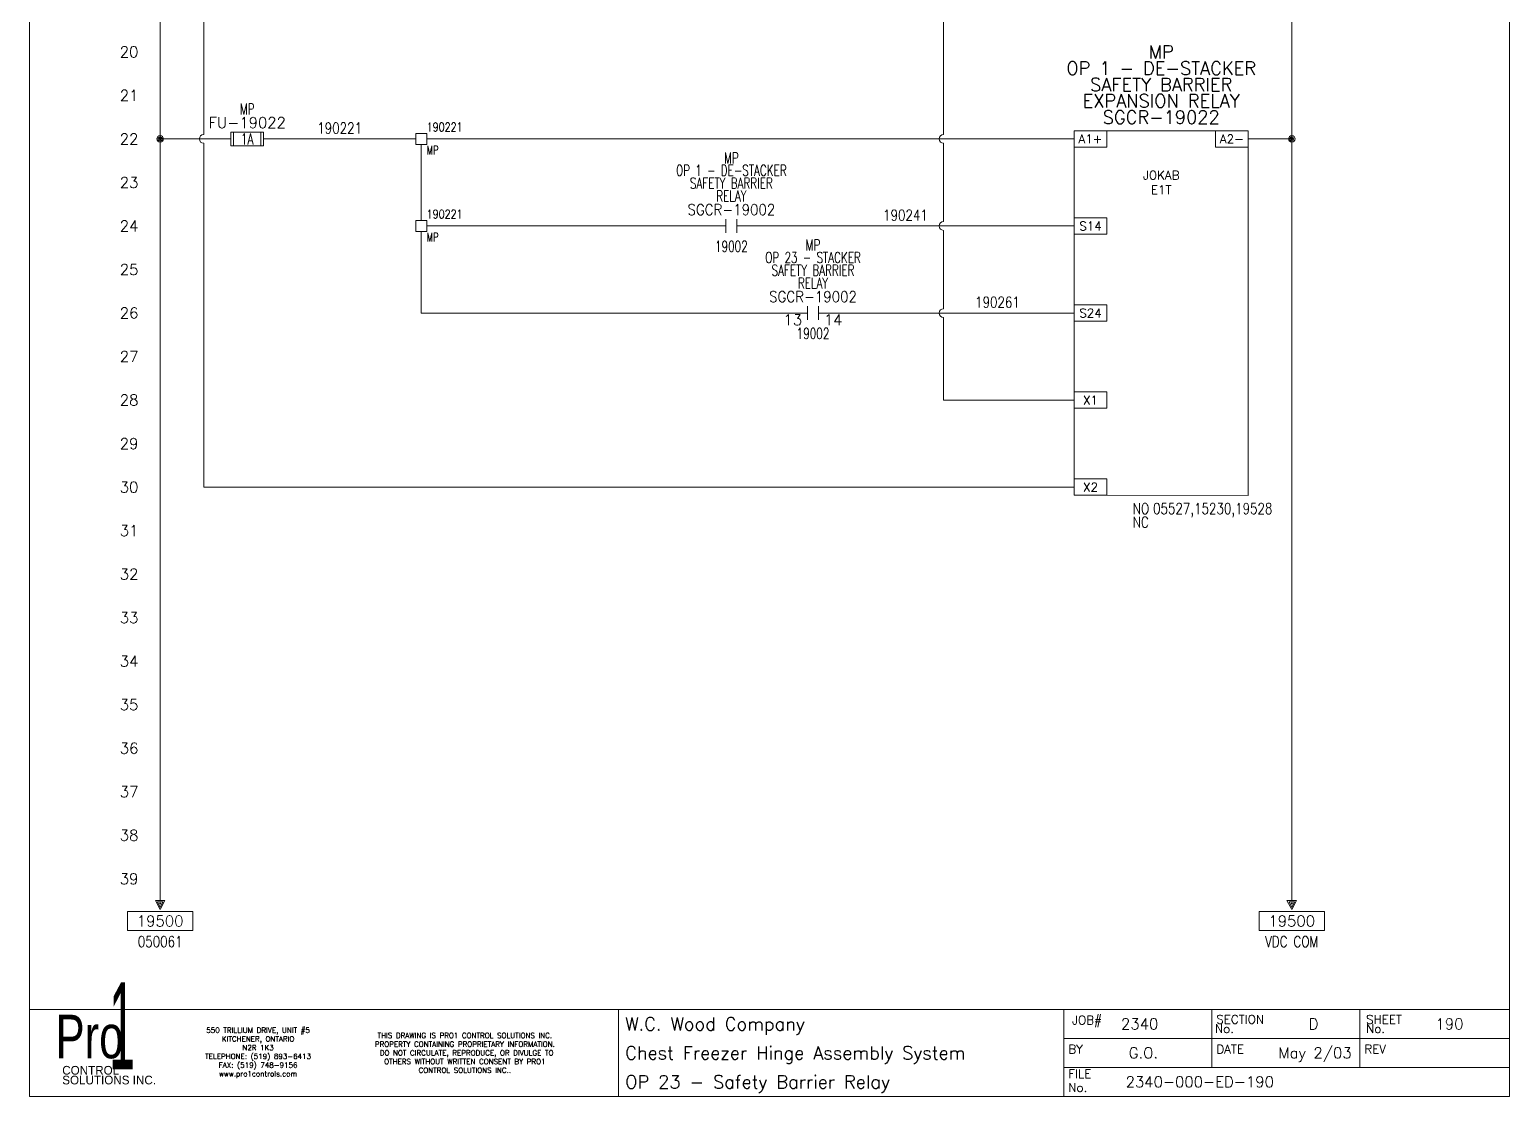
# Model space of a CAD drawing. Header units: inches. Extents: x 0 to 17, y 0 to 23.
# Drawn here: x 0 to 17, y 0 to 12.26 of the extents above; entities that cross this region are included whole.
import ezdxf
from ezdxf.enums import TextEntityAlignment as Align

# ---------------------------------------------------------------- set-up
doc = ezdxf.new("R2010")
doc.units = ezdxf.units.IN
doc.header["$MEASUREMENT"] = 0
doc.layers.get('0').update_dxf_attribs({"lineweight": 5})
for name, color, linetype, lineweight in [('BOARDER', 5, 'Continuous', 5), ('DESC', 1, 'Continuous', 5), ('DESCCHILD', 1, 'Continuous', 5), ('LOC', 252, 'Continuous', 5), ('MISC', 2, 'Continuous', 5), ('SYMS', 7, 'Continuous', 5), ('TAGS', 2, 'Continuous', 5), ('TERMS', 2, 'Continuous', 5), ('Title_Block_Info', 2, 'Continuous', 5), ('WIRENO', 1, 'Continuous', 5), ('WIRES', 7, 'Continuous', 5), ('XREF', 1, 'Continuous', 5), ('XREFCHILD', 1, 'Continuous', 5)]:
    doc.layers.add(name, color=color, linetype=linetype, lineweight=lineweight)
doc.styles.add('SIVAN', font='sivan.TTF', dxfattribs={"height": 1})
doc.styles.add('STACCO', font='STAC222N.TTF', dxfattribs={"height": 1})
doc.styles.get("Standard").update_dxf_attribs({"font": 'romans.shx'})
doc.styles.add('WD', font='romans.shx')

# ---------------------------------------------------------------- blocks, each defined once
blk = doc.blocks.new('TB_P')
at = {"color": 5}
blk.add_line((6.764, 0), (6.764, 1), dxfattribs=at)
at = {"color": 5, "linetype": 'Continuous'}
blk.add_line((15.283, 1), (15.283, 0.667), dxfattribs=at)
blk.add_lwpolyline([(0, 0), (17, 0), (17, 23), (0, 23)], close=True, dxfattribs=at)
at = {"layer": 'BOARDER', "linetype": 'Continuous'}
for p, q in [((0, 1), (17, 1)), ((0, 1), (0, 0)), ((11.882, 1), (11.882, 0.667)), ((11.882, 1), (11.882, 0)), ((11.882, 1), (11.882, 0)), ((11.882, 1), (11.882, 0)), ((13.583, 1), (13.583, 0.667)), ((11.882, 0.667), (17, 0.667)), ((13.583, 0.667), (13.583, 0.333)), ((15.283, 0.667), (15.283, 0.333)), ((11.882, 0.333), (17, 0.333))]:
    blk.add_line(p, q, dxfattribs=at)
at = {"color": 5, "char_height": 0.06, "attachment_point": 5, "style": 'WD'}
for s, insert, width in [('550 TRILLIUM DRIVE, UNIT #5\\PKITCHENER, ONTARIO\\PN2R 1K3\\PTELEPHONE: (519) 893-6413\\PFAX: (519) 748-9156\\Pwww.pro1controls.com', (2.625, 0.5), 1.804), ('THIS DRAWING IS PRO1 CONTROL SOLUTIONS INC. PROPERTY CONTAINING PROPRIETARY INFORMATION.  DO NOT CIRCULATE, REPRODUCE, OR DIVULGE TO OTHERS WITHOUT WRITTEN CONSENT BY PRO1 CONTROL SOLUTIONS INC..', (5, 0.5), 2.264)]:
    blk.add_mtext(s, dxfattribs=dict(at, insert=insert, width=width))
at = {"color": 2, "linetype": 'Continuous', "style": 'WD', "flags": 1}
for tag, p in [('REV1_NO', (1.734, 3.29)), ('REV1_BY', (7.303, 3.29)), ('REV1_DATE', (9.562, 3.29)), ('REV2_NO', (1.734, 3.04)), ('REV2_BY', (7.303, 3.04)), ('REV2_DATE', (9.562, 3.04)), ('REV3_NO', (1.734, 2.79)), ('REV3_BY', (7.303, 2.79)), ('REV3_DATE', (9.562, 2.79)), ('REV4_NO', (1.734, 2.54)), ('REV4_BY', (7.303, 2.54)), ('REV4_DATE', (9.562, 2.54)), ('REV5_NO', (1.734, 2.29)), ('REV5_BY', (7.303, 2.29)), ('REV5_DATE', (9.562, 2.29)), ('REV6_NO', (1.734, 2.04)), ('REV6_BY', (7.303, 2.04)), ('REV6_DATE', (9.562, 2.04)), ('REV7_NO', (1.734, 1.79)), ('REV7_BY', (7.303, 1.79)), ('REV7_DATE', (9.562, 1.79)), ('REV8_NO', (1.734, 1.54)), ('REV8_BY', (7.303, 1.54)), ('REV8_DATE', (9.562, 1.54)), ('REV9_NO', (1.734, 1.29)), ('REV9_BY', (7.303, 1.29)), ('REV9_DATE', (9.562, 1.29))]:
    blk.add_attdef(tag, text='', height=0.15, dxfattribs=at).set_placement(p, align=Align.MIDDLE_CENTER)
for tag, p in [('REV1_CHANGE', (2.292, 3.29)), ('REV2_CHANGE', (2.292, 3.04)), ('REV3_CHANGE', (2.292, 2.79)), ('REV4_CHANGE', (2.292, 2.54)), ('REV5_CHANGE', (2.292, 2.29)), ('REV6_CHANGE', (2.292, 2.04)), ('REV7_CHANGE', (2.292, 1.79)), ('REV8_CHANGE', (2.292, 1.54)), ('REV9_CHANGE', (2.292, 1.29))]:
    blk.add_attdef(tag, text='', height=0.15, dxfattribs=at).set_placement(p, align=Align.MIDDLE_LEFT)
at = {"layer": 'BOARDER', "lineweight": 0}
for s, height, style, width, p in [('1', 1, 'SIVAN', 0.4, (1.062, 0.812)), ('Pro', 0.5, 'STACCO', 0.75, (0.688, 0.688))]:
    blk.add_text(s, height=height, dxfattribs=dict(at, style=style, width=width)).set_placement(p, align=Align.MIDDLE_CENTER)
at = {"layer": 'BOARDER', "linetype": 'Continuous', "style": 'WD'}
for s, p in [('JOB#', (11.976, 0.827)), ('SECTION', (13.633, 0.835)), ('SHEET', (15.354, 0.834)), ('No.', (13.617, 0.729)), ('No.', (15.354, 0.729)), ('BY', (11.933, 0.493)), ('DATE', (13.634, 0.493)), ('REV', (15.334, 0.493)), ('FILE', (11.932, 0.21)), ('No.', (11.932, 0.052))]:
    blk.add_text(s, height=0.1, dxfattribs=at).set_placement(p)
at = {"layer": 'BOARDER', "lineweight": 0, "style": 'STACCO'}
for s, p in [('CONTROL', (0.375, 0.3)), ('SOLUTIONS INC.', (0.375, 0.188))]:
    blk.add_text(s, height=0.1, dxfattribs=at).set_placement(p, align=Align.MIDDLE_LEFT)
at = {"layer": 'Title_Block_Info', "ltscale": 0.1}
for tag, p in [('CUSTOMER', (6.842, 0.833)), ('JOB DESCRIPTION LINE', (6.842, 0.5)), ('DRAWING DESCRIPTION', (6.842, 0.167))]:
    blk.add_attdef(tag, text='', height=0.15, dxfattribs=at).set_placement(p, align=Align.MIDDLE_LEFT)
at = {"layer": 'Title_Block_Info', "ltscale": 0.1, "style": 'WD'}
for tag, p in [('JOB #', (12.752, 0.833)), ('SEC. NO.', (14.75, 0.833)), ('SHT. NO.', (16.312, 0.833)), ('NAME', (12.795, 0.5)), ('REV', (16.194, 0.5))]:
    blk.add_attdef(tag, text='', height=0.125, dxfattribs=at).set_placement(p, align=Align.MIDDLE_CENTER)
blk.add_attdef('DATE', text='', height=0.125, dxfattribs=at).set_placement((15.188, 0.5), align=Align.MIDDLE_RIGHT)
blk.add_attdef('FILE NUMBER', text='', height=0.125, dxfattribs=at).set_placement((12.591, 0.167), align=Align.MIDDLE_LEFT)
blk = doc.blocks.new('HCR1_JOKAB_E1T')
for p, q in [((-1, 0.094), (-0.625, 0.094)), ((-1, -0.094), (-1, 0.094)), ((-0.625, 0.094), (-0.625, -0.094)), ((0.625, 0.094), (1, 0.094)), ((0.625, -0.094), (0.625, 0.094)), ((1, 0.094), (1, -0.094)), ((-0.625, -0.094), (-1, -0.094)), ((1, -0.094), (0.625, -0.094)), ((-1, -0.906), (-0.625, -0.906)), ((-1, -1.094), (-1, -0.906)), ((-0.625, -0.906), (-0.625, -1.094)), ((-0.625, -1.094), (-1, -1.094)), ((-1, -1.906), (-0.625, -1.906)), ((-1, -2.094), (-1, -1.906)), ((-0.625, -1.906), (-0.625, -2.094)), ((-0.625, -2.094), (-1, -2.094)), ((-1, -2.906), (-0.625, -2.906)), ((-1, -3.094), (-1, -2.906)), ((-0.625, -2.906), (-0.625, -3.094)), ((-0.625, -3.094), (-1, -3.094)), ((-1, -3.906), (-0.625, -3.906)), ((-1, -4.094), (-1, -3.906)), ((-0.625, -3.906), (-0.625, -4.094)), ((-0.625, -4.094), (-1, -4.094))]:
    blk.add_line(p, q)
at = {"linetype": 'Continuous'}
blk.add_lwpolyline([(-1, 0.094), (1, 0.094), (1, -4.095), (-1, -4.094)], close=True, dxfattribs=at)
at = {"linetype": 'Continuous', "char_height": 0.1, "attachment_point": 5}
for s, insert, width in [('A1+', (-0.812, 0), 0.328), ('A2-', (0.812, 0), 0.35925), ('JOKAB\\PE1T', (0, -0.5), 0.531), ('S14', (-0.812, -1), 0.265), ('S24', (-0.812, -2), 0.32), ('X1', (-0.812, -3), 0.32), ('X2', (-0.812, -4), 0.32)]:
    blk.add_mtext(s, dxfattribs=dict(at, insert=insert, width=width))
at = {"style": 'WD'}
for tag, p in [('LOC', (0, 0.925)), ('DESC1', (0, 0.738)), ('DESC2', (0, 0.55)), ('DESC3', (0, 0.363)), ('TAG1', (0, 0.175))]:
    blk.add_attdef(tag, text='', height=0.15, dxfattribs=at).set_placement(p, align=Align.CENTER)
at = {"style": 'WD', "flags": 1}
for tag, p, height in [('X4TERM01', (-1, 0), 0.005), ('X1TERM02', (1, 0), 0.005), ('FAMILY', (0.6, -0.363), 0.0125), ('MFG', (0.6, -0.441), 0.0125), ('ASSYCODE', (0.6, -0.597), 0.0125), ('X4TERM03', (-1, -1), 0.005), ('X4TERM05', (-1, -2), 0.005), ('X4TERM06', (-1, -3), 0.005), ('MAXNO', (0.044, -3.203), 0.01), ('MAXNC', (0.044, -3.227), 0.01), ('PINLIST', (0.044, -3.391), 0.01), ('X4TERM08', (-1, -4), 0.005)]:
    blk.add_attdef(tag, p, '', height=height, dxfattribs=at)
blk.add_attdef('CAT', text='', height=0.156, dxfattribs=at).set_placement((0, -1.688), align=Align.CENTER)
at = {"style": 'WD', "width": 0.8, "flags": 8}
for tag, p in [('NO', (-0.327, -4.309)), ('NC', (-0.327, -4.465))]:
    blk.add_attdef(tag, p, '', height=0.125, dxfattribs=at)
at = {"style": 'WD', "width": 0.8}
for tag, p in [('XREFNO', (-0.094, -4.309)), ('XREFNC', (-0.094, -4.465))]:
    blk.add_attdef(tag, p, '', height=0.125, dxfattribs=at)
blk = doc.blocks.new('WDDOT')
for radius in [0.0375, 0.0234, 0.0116]:
    blk.add_circle((0, 0), radius)
blk = doc.blocks.new('HFU1')
for p, q in [((-0.188, -0.078), (-0.188, 0.078)), ((-0.188, 0.078), (0.188, 0.078)), ((-0.156, 0.078), (-0.156, -0.078)), ((0.156, 0.078), (0.156, -0.078)), ((0.188, 0.078), (0.188, -0.078)), ((0.188, -0.078), (-0.188, -0.078))]:
    blk.add_line(p, q)
at = {"style": 'WD', "width": 0.7}
for tag, p in [('INST', (0, 0.451)), ('LOC', (0, 0.281))]:
    blk.add_attdef(tag, text='', height=0.125, dxfattribs=at).set_placement(p, align=Align.CENTER)
at = {"style": 'WD'}
blk.add_attdef('TAG1', text='', height=0.125, dxfattribs=at).set_placement((0, 0.125), align=Align.CENTER)
at = {"linetype": 'Continuous', "style": 'WD', "flags": 9}
for tag, p in [('ASSYCODE', (0.157, 0.251)), ('MFG', (0.156, 0.083)), ('CAT', (0.156, 0.102))]:
    blk.add_attdef(tag, text='', height=0.01, dxfattribs=at).set_placement(p, align=Align.CENTER)
at = {"style": 'WD', "width": 0.7}
blk.add_attdef('RATING1', text='', height=0.125, dxfattribs=at).set_placement((0, 0), align=Align.MIDDLE_CENTER)
at = {"style": 'WD'}
for tag, p, flags in [('X4TERM01', (-0.188, 0), 1), ('FAMILY', (0.129, 0.108), 9), ('X1TERM02', (0.188, 0), 1)]:
    blk.add_attdef(tag, p, '', height=0.01, dxfattribs=dict(at, flags=flags))
for tag, p in [('X2LINK', (0, 0.109)), ('X8LINK', (0, -0.109))]:
    blk.add_attdef(tag, p, '', height=0.01, dxfattribs=at)
at = {"linetype": 'Continuous', "style": 'WD', "flags": 8}
blk.add_attdef('TERM01', text='', height=0.125, dxfattribs=at).set_placement((-0.25, -0.031), align=Align.TOP_RIGHT)
blk.add_attdef('TERM02', text='', height=0.125, dxfattribs=at).set_placement((0.25, -0.031), align=Align.TOP_LEFT)
blk = doc.blocks.new('HCR21')
at = {"linetype": 'Continuous'}
for p, q in [((-0.062, 0.08), (-0.062, -0.08)), ((0.062, 0.08), (0.062, -0.08))]:
    blk.add_line(p, q, dxfattribs=at)
at = {"style": 'WD'}
for tag, width, p in [('DESC1', 0.7, (0, 0.576)), ('LOC', 0.7, (0, 0.719)), ('DESC2', 0.7, (0, 0.429)), ('DESC3', 0.7, (0, 0.281)), ('TAG2', 0.9, (0, 0.125)), ('XREF', 0.7, (0, -0.297)), ('INST', 0.7, (0, -0.438))]:
    blk.add_attdef(tag, text='', height=0.125, dxfattribs=dict(at, width=width)).set_placement(p, align=Align.CENTER)
for tag, p, flags in [('X4TERM01', (-0.062, 0), 1), ('X1TERM02', (0.062, 0), 1), ('FAMILY', (0.097, 0.053), 9), ('CONTACT', (0.097, 0.036), 1)]:
    blk.add_attdef(tag, p, '', height=0.01, dxfattribs=dict(at, flags=flags))
for tag, p in [('X2LINK', (0, 0.125)), ('X8LINK', (0, -0.125))]:
    blk.add_attdef(tag, p, '', height=0.01, dxfattribs=at)
at = {"linetype": 'Continuous', "style": 'WD', "flags": 8}
blk.add_attdef('TERM01', text='', height=0.125, dxfattribs=at).set_placement((-0.125, -0.016), align=Align.TOP_RIGHT)
blk.add_attdef('TERM02', text='', height=0.125, dxfattribs=at).set_placement((0.125, -0.016), align=Align.TOP_LEFT)
blk = doc.blocks.new('HT0W01')
for p, q in [((-0.062, 0.062), (0.062, 0.062)), ((-0.062, -0.062), (-0.062, 0.062)), ((0.062, 0.062), (0.062, -0.062)), ((0.062, -0.062), (-0.062, -0.062))]:
    blk.add_line(p, q)
at = {"linetype": 'Continuous', "style": 'WD'}
for tag, p, width, flags in [('WIRENO', (0.062, 0.087), 0.8, 8), ('TAGSTRIP', (0.05, -0.297), 0.9, 8), ('CAT', (0.213, -0.406), 0.8, 1)]:
    blk.add_attdef(tag, p, '', height=0.1, dxfattribs=dict(at, width=width, flags=flags))
at = {"style": 'WD', "width": 0.7}
for tag, p in [('INST', (0.062, 0.214)), ('LOC', (0.062, -0.178))]:
    blk.add_attdef(tag, p, '', height=0.1, dxfattribs=at)
at = {"style": 'WD', "flags": 1}
for tag, p, height in [('X4TERM01', (-0.062, 0), 0.01), ('X4TERMDESC01', (-0.055, -0.023), 0.025), ('X2TERMDESC01', (-0.006, 0.029), 0.025), ('X2TERM01', (0, 0.062), 0.01), ('X1TERMDESC01', (0.039, 0.007), 0.025), ('X1TERM01', (0.062, 0), 0.01), ('X8TERM01', (0, -0.062), 0.01), ('X8TERMDESC01', (0, -0.054), 0.025)]:
    blk.add_attdef(tag, p, '', height=height, dxfattribs=at)
at = {"linetype": 'Continuous', "style": 'WD', "width": 0.8, "flags": 1}
blk.add_attdef('MFG', text='', height=0.1, dxfattribs=at).set_placement((0.088, -0.406), align=Align.RIGHT)
at = {"style": 'WD', "width": 0.7, "flags": 1}
blk.add_attdef('ASSYCODE', (0.062, -0.281), '', height=0.01, dxfattribs=at)
blk = doc.blocks.new('WD_WNH')
at = {"linetype": 'Continuous', "style": 'WD', "width": 0.8}
blk.add_attdef('WIRENO', text='', height=0.125, dxfattribs=at).set_placement((0, 0.0625), align=Align.CENTER)
blk = doc.blocks.new('HA2S4')
for p, q in [((-0.055, 0), (0.055, 0)), ((0, -0.102), (-0.055, 0)), ((0.055, 0), (0, -0.102)), ((0.375, -0.125), (-0.375, -0.125)), ((-0.375, -0.125), (-0.375, -0.344)), ((-0.031, -0.016), (0, -0.078)), ((0.031, -0.016), (-0.031, -0.016)), ((-0.008, -0.031), (0, -0.047)), ((0.008, -0.031), (-0.008, -0.031)), ((0, -0.078), (0.031, -0.016)), ((0, -0.047), (0.008, -0.031)), ((0.375, -0.344), (0.375, -0.125)), ((-0.375, -0.344), (0.375, -0.344))]:
    blk.add_line(p, q)
at = {"style": 'WD', "flags": 1}
for tag, p in [('X2TERM01', (0, 0)), ('SIGCODE', (0.088, -0.059))]:
    blk.add_attdef(tag, p, '', height=0.01, dxfattribs=at)
at = {"style": 'WD'}
blk.add_attdef('XREF', text='', height=0.125, dxfattribs=at).set_placement((0, -0.297), align=Align.CENTER)
at = {"style": 'WD', "width": 0.8, "flags": 8}
for tag, p in [('WIRENO', (0, -0.409)), ('DESC1', (0, -0.597))]:
    blk.add_attdef(tag, text='', height=0.125, dxfattribs=at).set_placement(p, align=Align.TOP_CENTER)

msp = doc.modelspace()

# ---------------------------------------------------------------- linework, layer by layer
at = {"layer": 'WIRES'}
for p, q in [((1.5, 22.25), (1.5, 2.25)), ((14.5, 22.25), (14.5, 2.25)), ((2, 11.05), (2, 13.938)), ((10.5, 12.95), (10.5, 11.05)), ((1.5, 11), (2.312, 11)), ((2, 7), (2, 10.95)), ((2.688, 11), (4.438, 11)), ((4.5, 10.062), (4.5, 10.938)), ((4.562, 11), (12, 11)), ((10.5, 10.95), (10.5, 10.05)), ((14, 11), (14.5, 11)), ((4.5, 9.937), (4.5, 9)), ((8, 10), (4.562, 10)), ((12, 10), (8.125, 10)), ((10.5, 9.95), (10.5, 9.05)), ((4.5, 9), (8.938, 9)), ((9.062, 9), (12, 9)), ((10.5, 8.95), (10.5, 8)), ((10.5, 8), (12, 8)), ((12, 7), (2, 7))]:
    msp.add_line(p, q, dxfattribs=at)
for centre in [(2, 11), (10.5, 11), (10.5, 10), (10.5, 9)]:
    msp.add_arc(centre, 0.05, 90, 270, dxfattribs=at)

# ---------------------------------------------------------------- block references
ref = msp.add_blockref('TB_P', (0, 0))
ref.add_attrib('CUSTOMER', 'W.C. Wood Company', dxfattribs={"layer": 'MISC', "ltscale": 0.1, "height": 0.15}).set_placement((6.842, 0.833), align=Align.MIDDLE_LEFT)
ref.add_attrib('JOB DESCRIPTION LINE', 'Chest Freezer Hinge Assembly System', dxfattribs={"layer": 'MISC', "ltscale": 0.1, "height": 0.15}).set_placement((6.842, 0.5), align=Align.MIDDLE_LEFT)
ref.add_attrib('DRAWING DESCRIPTION', 'OP 23 - Safety Barrier Relay', dxfattribs={"layer": 'MISC', "ltscale": 0.1, "height": 0.15}).set_placement((6.842, 0.167), align=Align.MIDDLE_LEFT)
ref.add_attrib('JOB #', '2340', dxfattribs={"layer": 'MISC', "ltscale": 0.1, "height": 0.125, "style": 'WD'}).set_placement((12.752, 0.833), align=Align.MIDDLE_CENTER)
ref.add_attrib('SEC. NO.', 'D', dxfattribs={"layer": 'MISC', "ltscale": 0.1, "height": 0.125, "style": 'WD'}).set_placement((14.75, 0.833), align=Align.MIDDLE_CENTER)
ref.add_attrib('SHT. NO.', '190', dxfattribs={"layer": 'MISC', "ltscale": 0.1, "height": 0.125, "style": 'WD'}).set_placement((16.312, 0.833), align=Align.MIDDLE_CENTER)
ref.add_attrib('FILE NUMBER', '2340-000-ED-190', dxfattribs={"layer": 'MISC', "ltscale": 0.1, "height": 0.125, "style": 'WD'}).set_placement((12.591, 0.167), align=Align.MIDDLE_LEFT)
ref.add_attrib('NAME', 'G.O.', dxfattribs={"layer": 'MISC', "ltscale": 0.1, "height": 0.125, "style": 'WD'}).set_placement((12.795, 0.5), align=Align.MIDDLE_CENTER)
ref.add_attrib('DATE', 'May 2/03', dxfattribs={"layer": 'MISC', "ltscale": 0.1, "height": 0.125, "style": 'WD'}).set_placement((15.188, 0.5), align=Align.MIDDLE_RIGHT)
at = {"layer": 'SYMS'}
ref = msp.add_blockref('HCR1_JOKAB_E1T', (13, 11), dxfattribs=at)
ref.add_attrib('XREFNO', '05527,15230,19528', (12.906, 6.691), dxfattribs={"layer": 'XREF', "height": 0.125, "style": 'WD', "width": 0.8})
ref.add_attrib('NO', 'NO', (12.673, 6.691), dxfattribs={"layer": 'MISC', "height": 0.125, "style": 'WD', "width": 0.8, "flags": 8})
ref.add_attrib('NC', 'NC', (12.673, 6.535), dxfattribs={"layer": 'MISC', "height": 0.125, "style": 'WD', "width": 0.8, "flags": 8})
ref.add_attrib('DESC2', 'SAFETY BARRIER', dxfattribs={"layer": 'DESC', "height": 0.15, "style": 'WD'}).set_placement((13, 11.55), align=Align.CENTER)
ref.add_attrib('TAG1', 'SGCR-19022', dxfattribs={"layer": 'TAGS', "height": 0.15, "style": 'WD'}).set_placement((13, 11.175), align=Align.CENTER)
ref.add_attrib('DESC3', 'EXPANSION RELAY', dxfattribs={"layer": 'DESC', "height": 0.15, "style": 'WD'}).set_placement((13, 11.363), align=Align.CENTER)
ref.add_attrib('DESC1', 'OP 1 - DE-STACKER', dxfattribs={"layer": 'DESC', "height": 0.15, "style": 'WD'}).set_placement((13, 11.738), align=Align.CENTER)
ref.add_attrib('LOC', 'MP', dxfattribs={"layer": 'LOC', "height": 0.15, "style": 'WD'}).set_placement((13, 11.925), align=Align.CENTER)
ref = msp.add_blockref('HFU1', (2.5, 11), dxfattribs=at)
ref.add_attrib('TAG1', 'FU-19022', dxfattribs={"layer": 'TAGS', "height": 0.125, "style": 'WD'}).set_placement((2.5, 11.125), align=Align.CENTER)
ref.add_attrib('LOC', 'MP', dxfattribs={"layer": 'LOC', "height": 0.125, "style": 'WD', "width": 0.7}).set_placement((2.5, 11.281), align=Align.CENTER)
ref.add_attrib('RATING1', '1A', dxfattribs={"layer": 'MISC', "height": 0.125, "style": 'WD', "width": 0.7}).set_placement((2.5, 11), align=Align.MIDDLE_CENTER)
ref = msp.add_blockref('HT0W01', (4.5, 11), dxfattribs=at)
ref.add_attrib('WIRENO', '190221', (4.562, 11.087), dxfattribs={"layer": 'WIRENO', "linetype": 'Continuous', "height": 0.1, "style": 'WD', "width": 0.8, "flags": 8})
ref.add_attrib('LOC', 'MP', (4.562, 10.822), dxfattribs={"layer": 'LOC', "height": 0.1, "style": 'WD', "width": 0.7})
for p in [(1.5, 11), (14.5, 11)]:
    msp.add_blockref('WDDOT', p, dxfattribs=at)
ref = msp.add_blockref('HCR21', (8.062, 10), dxfattribs=at)
ref.add_attrib('TAG2', 'SGCR-19002', dxfattribs={"layer": 'TAGS', "height": 0.125, "style": 'WD', "width": 0.9}).set_placement((8.062, 10.125), align=Align.CENTER)
ref.add_attrib('DESC1', 'OP 1 - DE-STACKER', dxfattribs={"layer": 'DESCCHILD', "height": 0.125, "style": 'WD', "width": 0.7}).set_placement((8.062, 10.576), align=Align.CENTER)
ref.add_attrib('DESC2', 'SAFETY BARRIER', dxfattribs={"layer": 'DESCCHILD', "height": 0.125, "style": 'WD', "width": 0.7}).set_placement((8.062, 10.429), align=Align.CENTER)
ref.add_attrib('XREF', '19002', dxfattribs={"layer": 'XREFCHILD', "height": 0.125, "style": 'WD', "width": 0.7}).set_placement((8.062, 9.703), align=Align.CENTER)
ref.add_attrib('LOC', 'MP', dxfattribs={"layer": 'LOC', "height": 0.125, "style": 'WD', "width": 0.7}).set_placement((8.062, 10.719), align=Align.CENTER)
ref.add_attrib('DESC3', 'RELAY', dxfattribs={"layer": 'DESCCHILD', "height": 0.125, "style": 'WD', "width": 0.7}).set_placement((8.062, 10.281), align=Align.CENTER)
ref = msp.add_blockref('HT0W01', (4.5, 10), dxfattribs=at)
ref.add_attrib('WIRENO', '190221', (4.562, 10.087), dxfattribs={"layer": 'WIRENO', "linetype": 'Continuous', "height": 0.1, "style": 'WD', "width": 0.8, "flags": 8})
ref.add_attrib('LOC', 'MP', (4.562, 9.822), dxfattribs={"layer": 'LOC', "height": 0.1, "style": 'WD', "width": 0.7})
ref = msp.add_blockref('HCR21', (9, 9), dxfattribs=at)
ref.add_attrib('TAG2', 'SGCR-19002', dxfattribs={"layer": 'TAGS', "height": 0.125, "style": 'WD', "width": 0.9}).set_placement((9, 9.125), align=Align.CENTER)
ref.add_attrib('DESC1', 'OP 23 - STACKER', dxfattribs={"layer": 'DESCCHILD', "height": 0.125, "style": 'WD', "width": 0.7}).set_placement((9, 9.576), align=Align.CENTER)
ref.add_attrib('DESC2', 'SAFETY BARRIER', dxfattribs={"layer": 'DESCCHILD', "height": 0.125, "style": 'WD', "width": 0.7}).set_placement((9, 9.429), align=Align.CENTER)
ref.add_attrib('XREF', '19002', dxfattribs={"layer": 'XREFCHILD', "height": 0.125, "style": 'WD', "width": 0.7}).set_placement((9, 8.703), align=Align.CENTER)
ref.add_attrib('TERM01', '13', dxfattribs={"layer": 'TERMS', "linetype": 'Continuous', "height": 0.125, "style": 'WD', "flags": 8}).set_placement((8.875, 8.984), align=Align.TOP_RIGHT)
ref.add_attrib('TERM02', '14', dxfattribs={"layer": 'TERMS', "linetype": 'Continuous', "height": 0.125, "style": 'WD', "flags": 8}).set_placement((9.125, 8.984), align=Align.TOP_LEFT)
ref.add_attrib('LOC', 'MP', dxfattribs={"layer": 'LOC', "height": 0.125, "style": 'WD', "width": 0.7}).set_placement((9, 9.719), align=Align.CENTER)
ref.add_attrib('DESC3', 'RELAY', dxfattribs={"layer": 'DESCCHILD', "height": 0.125, "style": 'WD', "width": 0.7}).set_placement((9, 9.281), align=Align.CENTER)
ref = msp.add_blockref('HA2S4', (1.5, 2.25), dxfattribs=at)
ref.add_attrib('XREF', '19500', dxfattribs={"layer": 'XREF', "height": 0.125, "style": 'WD'}).set_placement((1.5, 1.953), align=Align.CENTER)
ref.add_attrib('WIRENO', '050061', dxfattribs={"layer": 'WIRENO', "height": 0.125, "style": 'WD', "width": 0.8, "flags": 8}).set_placement((1.5, 1.841), align=Align.TOP_CENTER)
ref = msp.add_blockref('HA2S4', (14.5, 2.25), dxfattribs=at)
ref.add_attrib('XREF', '19500', dxfattribs={"layer": 'XREF', "height": 0.125, "style": 'WD'}).set_placement((14.5, 1.953), align=Align.CENTER)
ref.add_attrib('WIRENO', 'VDC COM', dxfattribs={"layer": 'WIRENO', "height": 0.125, "style": 'WD', "width": 0.8, "flags": 8}).set_placement((14.5, 1.841), align=Align.TOP_CENTER)
at = {"layer": 'WIRENO'}
ref = msp.add_blockref('WD_WNH', (3.562, 11), dxfattribs=at)
ref.add_attrib('WIRENO', '190221', dxfattribs={"linetype": 'Continuous', "height": 0.125, "style": 'WD', "width": 0.8}).set_placement((3.562, 11.062), align=Align.CENTER)
ref = msp.add_blockref('WD_WNH', (10.062, 10), dxfattribs=at)
ref.add_attrib('WIRENO', '190241', dxfattribs={"linetype": 'Continuous', "height": 0.125, "style": 'WD', "width": 0.8}).set_placement((10.062, 10.062), align=Align.CENTER)
ref = msp.add_blockref('WD_WNH', (11.119, 9), dxfattribs=at)
ref.add_attrib('WIRENO', '190261', dxfattribs={"linetype": 'Continuous', "height": 0.125, "style": 'WD', "width": 0.8}).set_placement((11.119, 9.062), align=Align.CENTER)

# ---------------------------------------------------------------- texts
at = {"layer": 'SYMS', "color": 2, "style": 'WD'}
for s, p in [('20', (1.25, 12)), ('21', (1.25, 11.5)), ('22', (1.25, 11)), ('23', (1.25, 10.5)), ('24', (1.25, 10)), ('25', (1.25, 9.5)), ('26', (1.25, 9)), ('27', (1.25, 8.5)), ('28', (1.25, 8)), ('29', (1.25, 7.5)), ('30', (1.25, 7)), ('31', (1.25, 6.5)), ('32', (1.25, 6)), ('33', (1.25, 5.5)), ('34', (1.25, 5)), ('35', (1.25, 4.5)), ('36', (1.25, 4)), ('37', (1.25, 3.5)), ('38', (1.25, 3)), ('39', (1.25, 2.5))]:
    msp.add_text(s, height=0.125, dxfattribs=at).set_placement(p, align=Align.MIDDLE_RIGHT)

doc.saveas('drawing.dxf')
